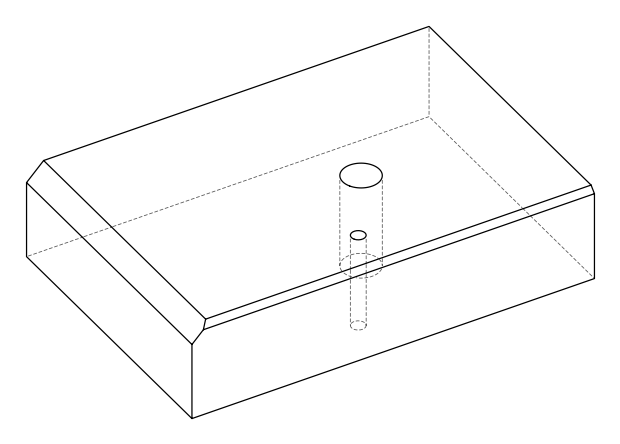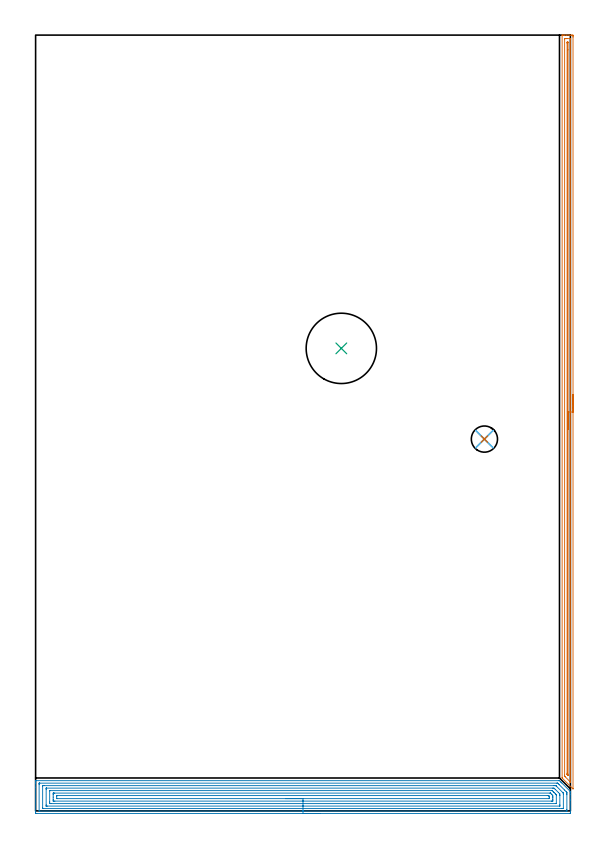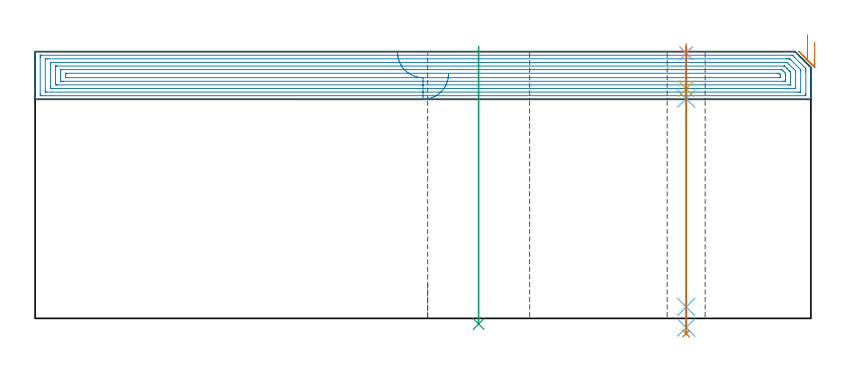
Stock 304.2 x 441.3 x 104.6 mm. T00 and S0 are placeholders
(PLAN: 7 operations, 5 tool changes, 29.2 min)
(1 AREA_MILL | FG_CHAMFER_SURFACE | UGT0205_001 | 10.38 min | 8316 mm3)
(2 AREA_MILL_1 | FG_CHAMFER_SURFACE_1 | UGT0205_001 | 17.28 min | 53034 mm3)
(3 INDEXABLE_INSERT_DRILL_THROUGH_HOLE_FROM_SOLID | STEP1HOLE | NXT0302_035 | 0.44 min | 131374 mm3)
(4 SPOT_DRILL | STEP1HOLE_1 | NXT0321_9005460120000 | 0.03 min | 2 mm3)
(5 DRILL_BLIND_HOLE_INTO_CENTER | STEP1HOLE_1 | UGT0301_492 | 0.07 min | 929 mm3)
(6 GUN_DRILL_THROUGH_HOLE | STEP1HOLE_1 | UGT0307_006 | 0.52 min | 5809 mm3)
(7 DRILL_TO_ENLARGE_THROUGH_HOLE | STEP1HOLE_1 | UGT0301_280 | 0.45 min | 11458 mm3)
(TOOL UGT0205_001 | Chamfer Mill 20 x 3 x 45 deg. | D20 FL50 Z2)
(TOOL NXT0302_035 | Index. Insert Drill 40mm [880-D4000L40-05] | D40 PA176 FL200 Z2)
(TOOL NXT0321_9005460120000 | NC Spot Drill, 142deg, 12mm, Carbide, Uncoated | D12 PA142 FL30 Z2)
(TOOL UGT0301_492 | Carbide Drill 9.7 mm | D9.7 PA118 FL87 Z2)
(TOOL UGT0307_006 | Gun Drill 9 mm | D9 PA130 FL24 Z1)
(TOOL UGT0301_280 | Twist Drill 14.9 mm | D14.9 PA118 FL114 Z2)
(OP 1 AREA_MILL)
G17 G21 G94 G90
T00 M6
G54
G17 G0 G90 X305.7 Y236.9 S1061 M3
G43 Z114.6 H0
Z108.4
G94 G1 Y236.862 Z107.528 F250.
Y236.748 Z106.664
Y236.559 Z105.812
Y236.297 Z104.98
Y235.963 Z104.174
Y235.56 Z103.4
Y235.092 Z102.664
Y234.561 Z101.972
Y233.971 Z101.329
Y233.328 Z100.74
Y232.636 Z100.208
Y231.9 Z99.74
Y231.126 Z99.337
Y230.32 Z99.003
Y229.488 Z98.741
Y228.637 Z98.552
Y227.772 Z98.438
Y226.9 Z98.4
Y12.686
X305.699 Y12.513 Z98.401
X305.686 Y12.523 Z98.413
X305.514 Y12.686 Z98.585
X305.479 Y12.721 Z98.621
X299.699 Y18.5 Z104.399
X299.508 Y18.695 Z104.586
X299.504 Y18.704 Z104.59
X299.5 Y18.947 Z104.6
Y441.114
X299.503 Y441.293 Z104.588
X299.506 Y441.294 Z104.585
X299.878 Y441.3 Z104.222
X300.104 Z103.996
X300.837 Z103.258
X302.085 Z102.012
X303.482 Z100.614
X304.106 Z99.99
X304.987 Z99.109
X305.245 Y441.297 Z98.852
X305.691 Y441.29 Z98.406
X305.695 Y441.124 Z98.403
X305.699 Y440.667 Z98.401
X305.7 Y440.206 Z98.4
Y226.9
X304.286 Z99.814
X304.285 Y16.711 Z99.815
X304.28 Y16.403 Z99.82
X304.279 Y16.383 Z99.821
X304.256 Y16.401 Z99.844
X304.217 Y16.435 Z99.883
X304.18 Y16.47 Z99.92
X303.939 Y16.711 Z100.161
X301.257 Y19.394 Z102.843
X301.1 Y19.556 Z103.
X300.976 Y19.686 Z103.124
X300.921 Y19.756 Z103.179
X300.914 Y20.289 Z103.186
X300.915 Y438.799 Z103.185
Y438.878
X300.921 Y439.276 Z103.179
X301.31 Y439.293 Z102.79
X301.718 Y439.298 Z102.382
X302.184 Y439.3 Z101.916
X302.6 Z101.5
X303.948 Z100.152
X304.182 Y439.299 Z99.918
X304.217 Y439.298 Z99.883
X304.253 Y439.294 Z99.847
X304.277 Y439.291 Z99.823
X304.279 Y439.262 Z99.821
X304.285 Y438.958 Z99.815
X304.286 Y226.9 Z99.814
X302.872 Z101.228
X302.871 Y20.908 Z101.229
X302.867 Y20.289 Z101.233
X302.865 Y20.25 Z101.235
X302.864 Y20.247 Z101.236
X302.815 Y20.289 Z101.285
X302.6 Y20.501 Z101.5
X302.433 Y20.673 Z101.667
X302.351 Y20.76 Z101.749
X302.335 Y20.785 Z101.765
X302.333 Y20.829 Z101.767
X302.331 Y20.908 Z101.769
X302.329 Y21.183 Z101.771
Y21.458
Y436.47
X302.331 Y437.089 Z101.769
X302.333 Y437.227 Z101.767
X302.335 Y437.286 Z101.765
X302.398 Y437.294 Z101.702
X302.6 Y437.295 Z101.5
X302.807 Y437.292 Z101.293
X302.861 Y437.29 Z101.239
X302.865 Y437.253 Z101.235
X302.869 Y437.181 Z101.231
X302.87 Y437.089 Z101.23
X302.872 Y432.925 Z101.228
Y226.9
Y226.029 Z101.266
Y225.164 Z101.38
Y224.312 Z101.569
Y223.48 Z101.832
Y222.674 Z102.165
Y221.9 Z102.568
Y221.164 Z103.037
Y220.472 Z103.568
Y219.829 Z104.157
Y219.24 Z104.801
Y218.709 Z105.493
Y218.24 Z106.228
Y217.837 Z107.002
Y217.503 Z107.808
Y217.241 Z108.64
Y217.052 Z109.492
Y216.938 Z110.357
Y216.9 Z111.228
G0 Z114.6
M5
M2
(OP 2 AREA_MILL_1)
G17 G21 G94 G90
T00 M6
G54
G17 G0 G90 X162.1 Y-1.5 S1061 M3
G43 Z114.6 H0
Z95.9
G94 G1 X162.062 Z95.028 F250.
X161.948 Z94.164
X161.759 Z93.312
X161.497 Z92.48
X161.163 Z91.674
X160.76 Z90.9
X160.292 Z90.164
X159.76 Z89.472
X159.171 Z88.829
X158.528 Z88.24
X157.836 Z87.709
X157.1 Z87.24
X156.326 Z86.837
X155.52 Z86.503
X154.688 Z86.241
X153.836 Z86.052
X152.972 Z85.938
X152.1 Z85.9
X0.623 Y-1.499 Z85.901
X0.123 Y-1.494 Z85.904
X0.009 Y-1.492 Z85.906
X0.005 Y-1. Z86.398
X0. Y-0.383 Z87.014
Y13.428 Z100.824
Y15.815 Z103.21
Y16.807 Z104.206
X0.008 Y17.178 Z104.569
X0.01 Y17.197 Z104.588
X0.176 Y17.2 Z104.6
X297.769
X297.996 Y17.196 Z104.589
X298.037 Y17.165 Z104.561
X298.513 Y16.687 Z104.087
X298.811 Y16.39 Z103.788
X298.945 Y16.257 Z103.653
X299.323 Y15.877 Z103.276
X304.009 Y11.191 Z98.591
X304.173 Y11.024 Z98.422
X304.196 Y10.993 Z98.39
X304.198 Y10.947 Z98.345
X304.2 Y10.908 Z98.306
Y9.272 Z96.668
Y6.08 Z93.476
Y-1. Z86.398
X304.197 Y-1.271 Z86.127
X304.19 Y-1.492 Z85.906
X303.967 Y-1.499 Z85.899
X152.1 Y-1.5 Z85.9
Y-0.086 Z87.314
X2.38 Y-0.085 Z87.315
X2.01 Y-0.072 Z87.328
X2.006 Y0.042 Z87.442
X2.001 Y0.29 Z87.69
X2. Y14.93 Z102.33
X2.002 Y15.334 Z102.734
X2.01 Y15.741 Z103.141
X2.014 Y15.78 Z103.18
X2.033 Y15.782 Z103.182
X2.086 Y15.784 Z103.184
X2.194 Y15.785 Z103.185
X2.41 Y15.786 Z103.186
X296.457
X296.889 Y15.781 Z103.181
X296.941 Y15.779 Z103.179
X296.968 Y15.77 Z103.17
X297.013 Y15.73 Z103.13
X297.152 Y15.597 Z102.997
X297.322 Y15.429 Z102.829
X297.821 Y14.93 Z102.33
X300.896 Y11.854 Z99.254
X301.79 Y10.96 Z98.36
X302.017 Y10.731 Z98.131
X302.128 Y10.616 Z98.016
X302.18 Y10.559 Z97.959
X302.19 Y10.505 Z97.905
X302.198 Y10.101 Z97.501
X302.2 Y9.62 Z97.02
Y9.214 Z96.614
Y0.77 Z88.17
X302.198 Y0.366 Z87.766
X302.19 Y-0.041 Z87.359
X302.186 Y-0.08 Z87.32
X302.167 Y-0.082 Z87.318
X302.114 Y-0.084 Z87.316
X302.006 Y-0.085 Z87.315
X301.79 Y-0.086 Z87.314
X152.1
Y1.329 Z88.729
X4.527
X4.197 Y1.331 Z88.731
X4.088 Y1.333 Z88.733
X4.01 Y1.337 Z88.737
X4.006 Y1.46 Z88.86
X4.002 Y1.655 Z89.055
X4. Y1.85 Z89.25
X4.001 Y14.239 Z101.639
X4.005 Y14.305 Z101.705
X4.01 Y14.355 Z101.755
X4.018 Y14.365 Z101.765
X4.033 Y14.366 Z101.766
X4.197 Y14.369 Z101.769
X4.761 Y14.371 Z101.771
X5.091
X294.641
X295.205 Y14.37 Z101.77
X295.534 Y14.368 Z101.768
X295.863 Y14.364 Z101.764
X295.937 Y14.352 Z101.752
X295.982 Y14.311 Z101.711
X296.075 Y14.223 Z101.623
X296.256 Y14.045 Z101.445
X296.428 Y13.873 Z101.273
X300.003 Y10.297 Z97.697
X300.167 Y10.125 Z97.525
X300.185 Y10.104 Z97.504
X300.191 Y10.049 Z97.449
X300.196 Y9.945 Z97.345
X300.199 Y9.815 Z97.215
X300.2 Y9.62 Z97.02
X300.199 Y1.461 Z88.861
X300.195 Y1.395 Z88.795
X300.19 Y1.345 Z88.745
X300.182 Y1.335 Z88.735
X300.167 Y1.334 Z88.734
X300.003 Y1.331 Z88.731
X299.439 Y1.329 Z88.729
X299.109 Y1.328 Z88.728
X152.1 Y1.329 Z88.729
Y2.743 Z90.143
X6.674
X6.118 Y2.744 Z90.144
X6.061 Y2.746 Z90.146
X6.022 Y2.749 Z90.149
X6.01 Y2.754 Z90.154
X6.008 Y2.776 Z90.176
X6.003 Y2.987 Z90.387
X6. Y3.41 Z90.81
Y12.259 Z99.659
X6.004 Y12.71 Z100.11
X6.008 Y12.926 Z100.326
X6.01 Y12.948 Z100.348
X6.032 Y12.951 Z100.351
X6.091 Y12.954 Z100.354
X6.19 Y12.956 Z100.356
X293.952 Y12.957 Z100.357
X294.641 Y12.952 Z100.352
X294.852 Y12.95 Z100.35
X295.534 Y12.315 Z99.715
X297.346 Y10.505 Z97.905
X298.195 Y9.64 Z97.04
X298.197 Y9.62 Z97.02
X298.2 Y8.75 Z96.15
Y8.735 Z96.135
Y3.441 Z90.841
X298.196 Y2.99 Z90.39
X298.192 Y2.774 Z90.174
X298.19 Y2.752 Z90.152
X298.168 Y2.749 Z90.149
X298.109 Y2.746 Z90.146
X298.01 Y2.744 Z90.144
X152.1 Y2.743 Z90.143
Y4.157 Z91.557
X8.666
X8.511 Y4.158 Z91.558
X8.201 Y4.162 Z91.562
X8.01 Y4.165 Z91.565
X8.006 Y4.216 Z91.616
X8.004 Y4.31 Z91.71
X8. Y4.969 Z92.369
Y5.195 Z92.595
X8.001 Y11.472 Z98.872
X8.004 Y11.513 Z98.913
X8.008 Y11.532 Z98.932
X8.011 Y11.536 Z98.936
X8.047 Y11.538 Z98.938
X8.356 Y11.542 Z98.942
X8.511 Y11.543 Z98.943
X293.593
X293.747 Y11.541 Z98.941
X293.798 Y11.539 Z98.939
X293.836 Y11.536 Z98.936
X293.872 Y11.515 Z98.915
X294.003 Y11.39 Z98.79
X294.641 Y10.761 Z98.161
X294.897 Y10.505 Z97.905
X295.534 Y9.867 Z97.267
X295.778 Y9.62 Z97.02
X296.01 Y9.381 Z96.781
X296.153 Y9.228 Z96.628
X296.19 Y9.185 Z96.585
X296.194 Y9.166 Z96.566
X296.197 Y9.126 Z96.526
X296.2 Y8.961 Z96.361
X296.199 Y4.228 Z91.628
X296.196 Y4.187 Z91.587
X296.192 Y4.168 Z91.568
X296.189 Y4.164 Z91.564
X296.153 Y4.162 Z91.562
X295.844 Y4.158 Z91.558
X295.689 Y4.157 Z91.557
X152.1
Y5.571 Z92.971
X10.966 Y5.572 Z92.972
X10.453 Y5.574 Z92.974
X10.066 Y5.578 Z92.978
X10.01 Y5.582 Z92.982
X10.004 Y5.639 Z93.039
X10.001 Y6.08 Z93.48
X10. Y6.528 Z93.928
Y7.85 Z95.25
Y9.183 Z96.583
X10.002 Y9.62 Z97.02
X10.006 Y10.062 Z97.462
X10.013 Y10.122 Z97.522
X10.068 Y10.124 Z97.524
X10.196 Y10.127 Z97.527
X10.453 Y10.128 Z97.528
X10.833 Y10.129 Z97.529
X292.596 Y10.128 Z97.528
X292.725 Y10.127 Z97.527
X292.788 Y10.124 Z97.524
X292.816 Y10.122 Z97.522
X292.853 Y10.092 Z97.492
X293.329 Y9.62 Z97.02
X293.747 Y9.198 Z96.598
X294.19 Y8.735 Z96.135
X294.197 Y8.289 Z95.689
X294.199 Y7.85 Z95.25
X294.2 Y7.402 Z94.802
Y6.517 Z93.917
X294.198 Y6.08 Z93.48
X294.194 Y5.638 Z93.038
X294.187 Y5.578 Z92.978
X294.132 Y5.576 Z92.976
X294.004 Y5.573 Z92.973
X293.747 Y5.572 Z92.972
X293.367 Y5.571 Z92.971
X152.1
Y6.985 Z94.385
X12.22 Y6.986 Z94.386
X12.032 Y6.991 Z94.391
X12.015 Y6.992 Z94.392
X12.01 Y7.001 Z94.401
X12.004 Y7.025 Z94.425
X12.001 Y7.049 Z94.449
X12. Y7.076 Z94.476
X12.002 Y8.086 Z95.486
X12.01 Y8.326 Z95.726
X12.032 Y8.708 Z96.108
X12.24 Y8.714 Z96.114
X12.261
X291.087 Y8.715 Z96.115
X291.523 Y8.71 Z96.11
X291.74 Y8.708 Z96.108
X291.792 Y8.699 Z96.099
X291.855 Y8.641 Z96.041
X291.96 Y8.541 Z95.941
X292.13 Y8.366 Z95.766
X292.171 Y8.321 Z95.721
X292.188 Y8.299 Z95.699
X292.192 Y8.246 Z95.646
X292.197 Y8.088 Z95.488
X292.199 Y7.85 Z95.25
X292.198 Y7.614 Z95.014
X292.19 Y7.374 Z94.774
X292.168 Y6.992 Z94.392
X291.96 Y6.986 Z94.386
X291.939
X152.1 Y6.985 Z94.385
X151.228 Z94.423
X150.364 Z94.537
X149.512 Z94.726
X148.68 Z94.988
X147.874 Z95.322
X147.1 Z95.725
X146.364 Z96.194
X145.672 Z96.725
X145.029 Z97.314
X144.44 Z97.957
X143.908 Z98.65
X143.44 Z99.385
X143.037 Z100.159
X142.703 Z100.965
X142.441 Z101.797
X142.252 Z102.649
X142.138 Z103.514
X142.1 Z104.385
G0 Z114.6
M5
M2
(OP 3 INDEXABLE_INSERT_DRILL_THROUGH_HOLE_FROM_SOLID)
G17 G21 G94 G90
T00 M6
G54
G17 G0 G90 X173.9 Y263.1 S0 M3
G43 Z114.6 H1
G94 G81 G98 Z-2.198 F250. R106.6
G80
M5
M2
(OP 4 SPOT_DRILL)
G17 G21 G94 G90
T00 M6
G54
G17 G0 G90 X255.3 Y211.5 S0 M3
G43 Z114.6 H0
G94 G81 G98 Z103.959 F250. R107.6
G80
M5
M2
(OP 5 DRILL_BLIND_HOLE_INTO_CENTER)
G17 G21 G94 G90
T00 M6
G54
G17 G0 G90 X255.3 Y211.5 S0 M3
G43 Z114.6 H0
G94 G81 G98 Z90.05 F250. R106.6
G80
M5
M2
(OP 6 GUN_DRILL_THROUGH_HOLE)
G17 G21 G94 G90
T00 M6
G54
G17 G0 G90 X255.3 Y211.5 M8
G43 Z114.6 H0
Z102.253
S716 M3
G94 G1 Z86.155 F125. M26
G4 X.084
Z4.5 F250.
G4 X.084
Z-3.598 F125.
G4 X.084
M5
M9
G0 Z102.253
Z114.6
M2
(OP 7 DRILL_TO_ENLARGE_THROUGH_HOLE)
G17 G21 G94 G90
T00 M6
G54
G17 G0 G90 X255.3 Y211.5 S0 M3
G43 Z114.6 H0
G94 G73 G98 Z-5.976 F250. Q13.822 R106.6
G80
M5
M2
